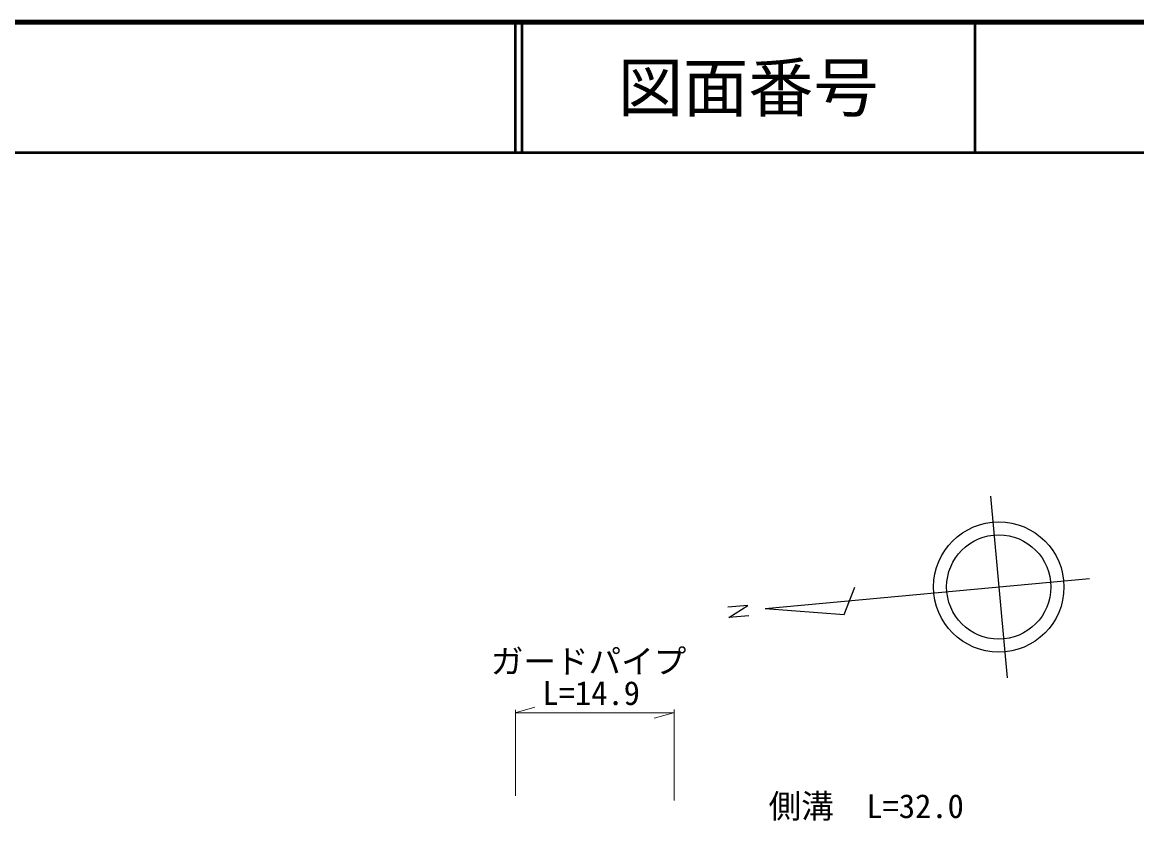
# Model space of a CAD drawing. Units: millimetres, scale not verified. Extents: x 40000 to 680000, y 20000 to 380000.
# Drawn here: x 470927 to 556427, y 318747 to 380000 of the extents above; entities that cross this region are included whole.
import ezdxf
from ezdxf.enums import TextEntityAlignment as Align

# ---------------------------------------------------------------- set-up
doc = ezdxf.new("R2010")
doc.units = ezdxf.units.MM
doc.header["$LTSCALE"] = 1000
for name, color, linetype, lineweight in [('M-BMK-SRVR', 3, 'Continuous', 25), ('M-STR-HTXT', 7, 'Continuous', 13), ('M-TTL', 2, 'Continuous', 140), ('M-TTL-LINE', 7, 'Continuous', 50)]:
    doc.layers.add(name, color=color, linetype=linetype, lineweight=lineweight)
doc.layers.add('M-TTL-TXT', color=7, linetype='Continuous')
doc.styles.add('ＭＳ ゴシック', font='')
doc.styles.get('ＭＳ ゴシック').set_extended_font_data('MS Gothic')

msp = doc.modelspace()

# ---------------------------------------------------------------- linework, layer by layer
at = {"layer": 'M-BMK-SRVR'}
for p, q in [((545203, 343647), (546488, 329706)), ((527922, 335024), (552816, 337320)), ((533988, 334579), (534800, 336662)), ((526597, 335268), (525055, 335117)), ((525129, 334328), (526597, 335268)), ((526666, 334470), (525129, 334328)), ((527922, 335024), (533988, 334579))]:
    msp.add_line(p, q, dxfattribs=at)
for radius in [5000, 4000]:
    msp.add_circle((545845, 336677), radius, dxfattribs=at)
at = {"layer": 'M-STR-HTXT'}
for p, q in [((508739, 327026), (510238, 327452)), ((509797, 327030), (508739, 327026)), ((508776, 320649), (508776, 327261)), ((509797, 327030), (520090, 327030)), ((520898, 327026), (519396, 326614)), ((520090, 327030), (520898, 327026)), ((520930, 320302), (520930, 327287))]:
    msp.add_line(p, q, dxfattribs=at)
at = {"layer": 'M-TTL'}
msp.add_line((680000, 380000), (40000, 380000), dxfattribs=at)
at = {"layer": 'M-TTL-LINE'}
for p, q in [((508747, 380000), (508747, 370000)), ((509247, 380000), (509247, 370000)), ((543997, 380000), (543997, 370000)), ((40000, 370000), (680000, 370000))]:
    msp.add_line(p, q, dxfattribs=at)

# ---------------------------------------------------------------- texts
at = {"layer": 'M-STR-HTXT', "style": 'ＭＳ ゴシック'}
for s, p in [('ガードパイプ', (514370, 330974)), ('L=14.9', (514575, 328541)), ('側溝\u3000L=32.0', (535675, 319866))]:
    msp.add_text(s, height=1833, dxfattribs=at).set_placement(p, align=Align.MIDDLE_CENTER)
at = {"layer": 'M-TTL-TXT', "style": 'ＭＳ ゴシック'}
msp.add_text('図面番号', height=3666, dxfattribs=at).set_placement((526622, 375000), align=Align.MIDDLE_CENTER)

doc.saveas('drawing.dxf')
